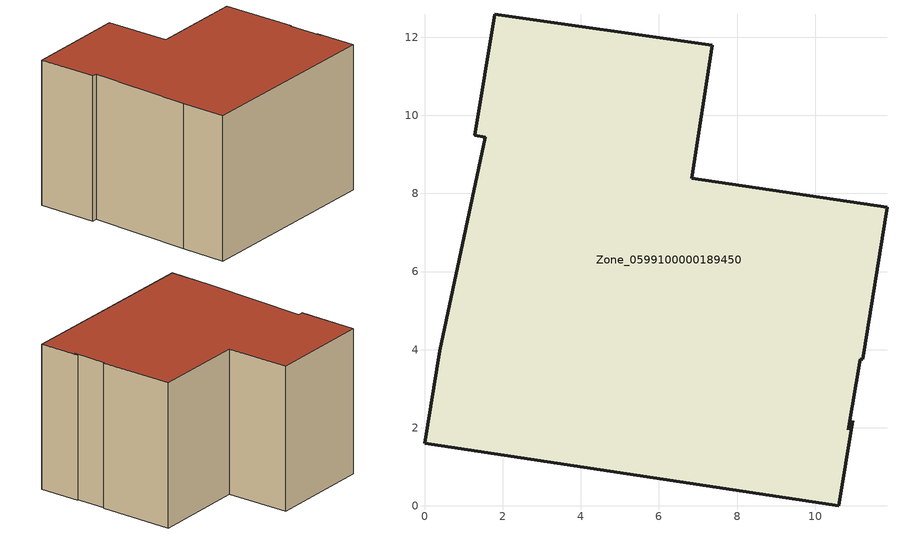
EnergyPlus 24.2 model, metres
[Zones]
Zone_0599100000189450
 floor ground (C_G): 0,1.6 0.39,3.98 1.55,9.43 1.29,9.48 1.8,12.59 7.37,11.8 6.84,8.39 11.84,7.65 11.21,3.75 11.15,3.76 10.85,1.95 10.96,2.18 10.61,0 z3.06
 wall outside (C_F): 1.8,12.59 1.29,9.48 1.55,9.43 0.39,3.98 0,1.6 10.61,0 10.96,2.18 10.85,1.95 11.15,3.76 11.21,3.75 11.84,7.65 6.84,8.39 7.37,11.8 1.8,12.59 z3.06:10.84
 roof outside (C_R): 10.85,1.95 11.15,3.76 11.21,3.75 11.84,7.65 6.84,8.39 7.37,11.8 1.8,12.59 1.29,9.48 1.55,9.43 0.39,3.98 0,1.6 10.61,0 10.96,2.18 z10.84
[BUILDING]
Pand.0599100000189450: North Axis=0; Terrain=City; Loads Convergence Tolerance Value=0.04; Temperature Convergence Tolerance Value=0.4; Solar Distribution=FullExterior; Maximum Number of Warmup Days=25; Minimum Number of Warmup Days=1
[Site:Location]
Rotterdam.The.Hague.AP_ZH_NLD Design_Conditions: Latitude=51.96; Longitude=4.45; Time Zone=1; Elevation=-4.5
[SITE:GROUNDTEMPERATURE:BUILDINGSURFACE]
18, 18, 18, 18, 18, 18, 18, 18, 18, 18, 18, 18
[MATERIAL] Thermal Absorptance=0.9; Solar Absorptance=0.7; Visible Absorptance=0.7
Name | Roughness | Thickness | Conductivity | Density | Specific Heat
G.D.1965 | MediumSmooth | 0.15 | 1 | 540 | 1210
F.D.1965 | Rough | 0.3 | 0.857143 | 1920 | 840
R.D.1965 | MediumRough | 0.2 | 0.08 | 1500 | 1000
[CONSTRUCTION]
C_G: G.D.1965
C_F: F.D.1965
C_R: R.D.1965
[ZONE]
Zone_0599100000189450: Type=1; Multiplier=1; Ceiling Height=Autocalculate; Volume=Autocalculate; Floor Area=autocalculate; Part of Total Floor Area=Yes
[ZONEINFILTRATION:DESIGNFLOWRATE]
Infil_Zone_0599100000189450: Zone or ZoneList or Space or SpaceList=Zone_0599100000189450; Schedule=AlwaysOn; Design Flow Rate Calculation Method=Flow/Area; Flow Rate per Floor Area=0.0042; Constant Term Coefficient=1; Temperature Term Coefficient=0; Velocity Term Coefficient=0; Velocity Squared Term Coefficient=0
[HVACTEMPLATE:ZONE:IDEALLOADSAIRSYSTEM]
Zone_0599100000189450: Maximum Heating Supply Air Temperature=50; Minimum Cooling Supply Air Temperature=13; Maximum Heating Supply Air Humidity Ratio=0.0156; Minimum Cooling Supply Air Humidity Ratio=0.0077; Heating Limit=NoLimit; Cooling Limit=NoLimit; Dehumidification Control Type=ConstantSensibleHeatRatio; Cooling Sensible Heat Ratio=0.7; Dehumidification Setpoint=60; Humidification Control Type=None; Humidification Setpoint=30; Outdoor Air Method=None; Outdoor Air Flow Rate per Person=0.00944; Outdoor Air Flow Rate per Zone Floor Area=0; Outdoor Air Flow Rate per Zone=0; Demand Controlled Ventilation Type=None; Outdoor Air Economizer Type=NoEconomizer; Heat Recovery Type=None; Sensible Heat Recovery Effectiveness=0.7; Latent Heat Recovery Effectiveness=0.65
[ZONECONTROL:THERMOSTAT]
ThermostatControl_Zone_0599100000189450: Zone or ZoneList=Zone_0599100000189450; Control Type Schedule=DualSetpointControlType; Control 1=Thermostat_Zone_0599100000189450; Temperature Difference Between Cutout And Setpoint=0
[THERMOSTATSETPOINT:DUALSETPOINT]
Thermostat_Zone_0599100000189450: Heating Setpoint Temperature Schedule=HeatingSetpoint_Zone_0599100000189450; Cooling Setpoint Temperature Schedule=CoolingSetpoint_Zone_0599100000189450
[SCHEDULE:COMPACT]
HeatingSetpoint_Zone_0599100000189450: Through: 12/31, For: AllDays, Until: 24:00, 21
CoolingSetpoint_Zone_0599100000189450: Through: 12/31, For: AllDays, Until: 24:00, 24
DualSetpointControlType: Through: 12/31, For: AllDays, Until: 24:00, 4
AlwaysOn: Through: 12/31, For: AllDays, Until: 24:00, 1
